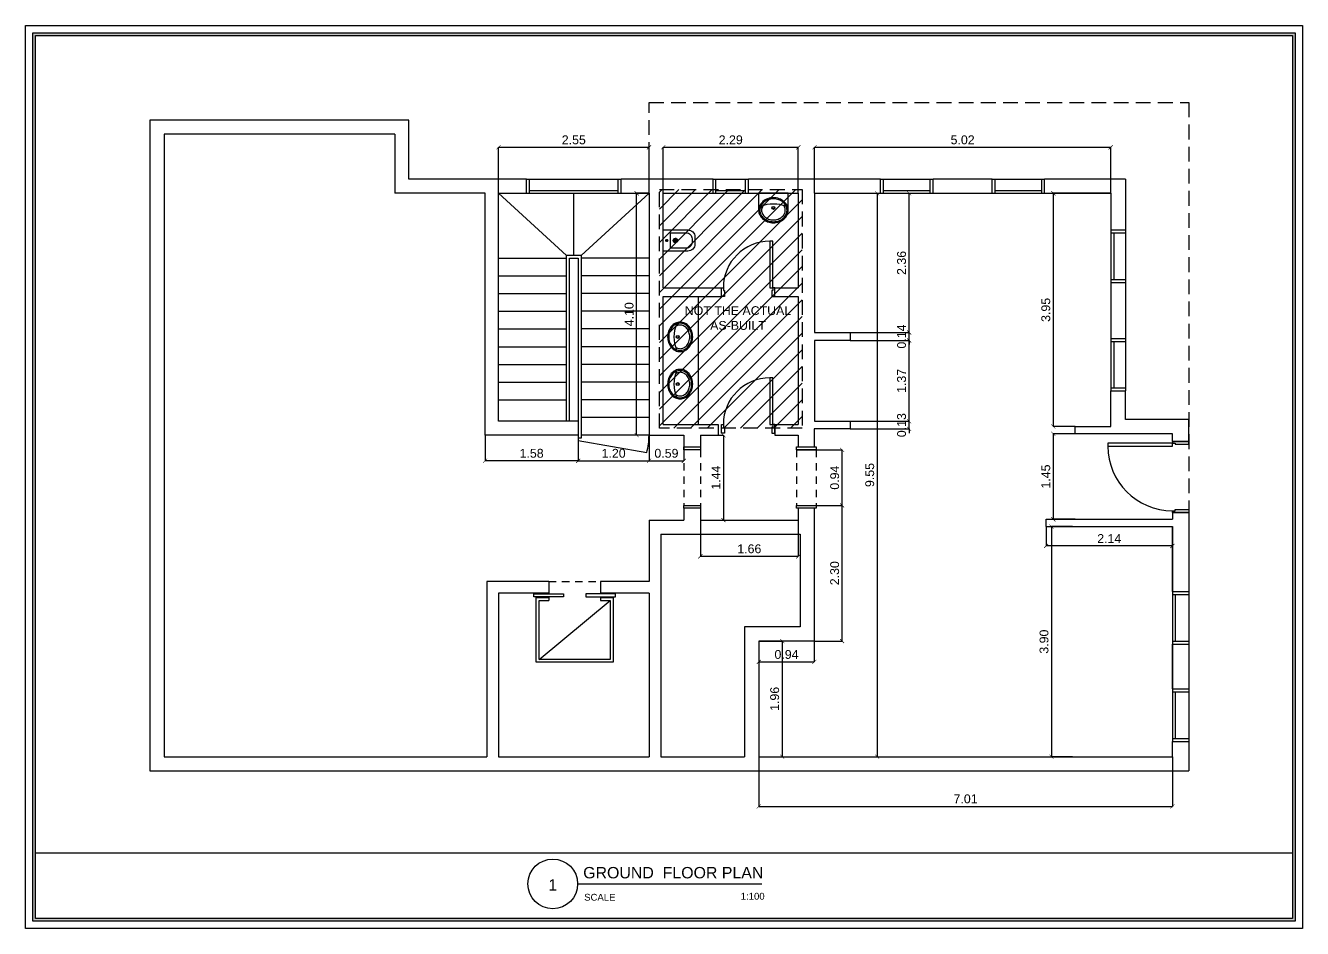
# Model space of a CAD drawing. Header units: inches. Extents: x 297.7 to 351.8, y -164.3 to -149.
# Drawn here: x 330.19 to 351.83, y -164.26 to -148.96 of the extents above; entities that cross this region are included whole.
import ezdxf
from ezdxf.enums import TextEntityAlignment as Align

# ---------------------------------------------------------------- set-up
doc = ezdxf.new("R2010")
doc.units = ezdxf.units.IN
doc.header["$MEASUREMENT"] = 0
doc.linetypes.add('HIDDEN', pattern=[0.375, 0.25, -0.125])
for name, color, linetype in [('A-FIXTURES', 15, 'Continuous'), ('A_DIM', 3, 'Continuous'), ('A_DOOR', 2, 'Continuous'), ('A_fixtures', 1, 'Continuous'), ('A_STAIR', 4, 'Continuous'), ('A_TEXT', 7, 'Continuous'), ('A_WALL', 7, 'Continuous'), ('A_WINDOW', 4, 'Continuous'), ('ara-TEXT', 172, 'Continuous'), ('TILTLE BLOCK_1', 7, 'Continuous')]:
    doc.layers.add(name, color=color, linetype=linetype)
doc.styles.add('ARIAL', font='arial.ttf')
doc.styles.get("Standard").update_dxf_attribs({"font": 'arial.ttf'})
doc.dimstyles.new('DIM VILLA', dxfattribs={"dimtxt": 0.15, "dimasz": 0.07, "dimexe": 0, "dimexo": 0, "dimgap": 0.05, "dimtad": 1, "dimzin": 0, "dimdsep": 46, "dimtxsty": 'ARIAL', "dimblk": 'ARCHTICK', "dimcen": 0.09, "dimclrd": 45, "dimclre": 45, "dimclrt": 256, "dimadec": 0, "dimazin": 0, "dimtfac": 1, "dimtix": 1, "dimtmove": 2, "dimatfit": 3, "dimfxl": 1, "dimtolj": 1, "dimtzin": 0, "dimarcsym": 0})

# ---------------------------------------------------------------- blocks, each defined once
blk = doc.blocks.new('EVAKUO2')
at = {"layer": 'A-FIXTURES'}
for p, q in [((46, -207), (-46, -207)), ((25, -60), (-24, -60)), ((0, -35), (0, -85)), ((0, -161), (0, -254))]:
    blk.add_line(p, q, dxfattribs=at)
for points in [[(-180, -419), (-180, -7, -0.414214), (-173, 0), (173, 0, -0.414214), (180, -7), (180, -419, -0.414214), (60, -539), (-60, -539, -0.414214)], [(-130, -389), (-130, -132, -0.414214), (-120, -122), (120, -122, -0.414214), (130, -132), (130, -389, -0.414214), (30, -489), (-30, -489, -0.414214)]]:
    blk.add_lwpolyline(points, format="xyb", close=True, dxfattribs=at)
for centre, radius in [((0, -207), 37.5), ((0, -207), 26), ((0, -60), 17.5)]:
    blk.add_circle(centre, radius, dxfattribs=at)
blk = doc.blocks.new('JED-15018-A01-A-FP-TYP$0$lavator1')
blk.add_line((0, 6.125), (0, 6.875))
blk.add_lwpolyline([(0, -9.375), (0, -10.125)])
for radius in [1, 0.75]:
    blk.add_circle((0, 0), radius)
for centre, radius, start, end in [((-2.737545, -1.625), 7.262455, 154.019559, 180), ((-1.413985, -2.269984), 8.734806, 130.364537, 154.019559), ((-2.737545, -1.625), 6.512455, 154.019559, 180), ((0, -20.130179), 22.755179, 67.382743, 112.617257), ((-1.413985, -2.269984), 7.984806, 130.364537, 154.019559), ((-2.737545, -1.625), 5.262455, 154.019559, 180), ((-1.413985, -2.269984), 6.734806, 145.653193, 154.019559), ((-0.557103, -3.278081), 10.057872, 109.396225, 130.364537), ((-0.557103, -3.278081), 9.307872, 109.396225, 130.364537), ((0, -4.860392), 11.735392, 90, 109.396225), ((0, -4.860392), 10.985392, 90, 109.396225), ((0, -4.860392), 11.735392, 70.603775, 90), ((0, -4.860392), 10.985392, 70.603775, 90), ((0.557103, -3.278081), 9.307872, 49.635463, 70.603775), ((0.557103, -3.278081), 10.057872, 49.635463, 70.603775), ((1.413985, -2.269984), 7.984806, 25.980441, 49.635463), ((1.413985, -2.269984), 6.734806, 25.980441, 34.346807), ((1.413985, -2.269984), 8.734806, 25.980441, 49.635463), ((2.737545, -1.625), 5.262455, 0, 25.980441), ((2.737545, -1.625), 6.512455, 0, 25.980441), ((2.737545, -1.625), 7.262455, 0, 25.980441), ((-2.737545, -1.625), 7.262455, 180, 205.980441), ((-1.413985, -0.980016), 8.734806, 205.980441, 229.635463), ((-2.737545, -1.625), 6.512455, 180, 205.980441), ((-1.413985, -0.980016), 7.984806, 205.980441, 229.635463), ((-2.737545, -1.625), 5.262455, 180, 205.980441), ((-1.413985, -0.980016), 6.734806, 205.980441, 229.635463), ((-0.557103, 0.028081), 10.057872, 229.635463, 250.603775), ((-0.557103, 0.028081), 9.307872, 229.635463, 250.603775), ((-0.557103, 0.028081), 8.057872, 229.635463, 250.603775), ((0, 1.610392), 9.735392, 250.603775, 270), ((-0.046184, 1.610392), 9.735392, 270, 289.396225), ((0.557103, 0.028081), 8.057872, 289.396225, 310.364537), ((0.557103, 0.028081), 9.307872, 289.396225, 310.364537), ((0.557103, 0.028081), 10.057872, 289.396225, 310.364537), ((1.413985, -0.980016), 6.734806, 310.364537, 334.019559), ((1.413985, -0.980016), 7.984806, 310.364537, 334.019559), ((1.413985, -0.980016), 8.734806, 310.364537, 334.019559), ((2.737545, -1.625), 5.262455, 334.019559, 0), ((2.737545, -1.625), 6.512455, 334.019559, 0), ((2.737545, -1.625), 7.262455, 334.019559, 0), ((0, 1.610392), 11.735392, 250.603775, 270), ((0, 1.610392), 10.985392, 250.603775, 270), ((0, 1.610392), 10.985392, 270, 289.396225), ((0, 1.610392), 11.735392, 270, 289.396225)]:
    blk.add_arc(centre, radius, start, end)
blk = doc.blocks.new('A$C1c79727f')
at = {"layer": 'A-FIXTURES'}
blk.add_lwpolyline([(0.287, 0.25), (0, 0.25), (0, -0.25), (0.287, -0.25)], dxfattribs=at)
at = {"layer": 'A-FIXTURES', "xscale": 0.02500000000011639, "yscale": 0.02500000000011639, "zscale": 0.02500000000011639, "rotation": 90}
blk.add_blockref('JED-15018-A01-A-FP-TYP$0$lavator1', (0.247, 0), dxfattribs=at)
blk = doc.blocks.new('_ArchTick')
at = {"color": 0, "linetype": 'ByBlock', "const_width": 0.15}
blk.add_lwpolyline([(-0.5, -0.5), (0.5, 0.5)], dxfattribs=at)
blk = doc.blocks.new('*D442')
at = {"layer": 'A_DIM', "color": 45, "lineweight": -2, "transparency": 16777216}
for p, q in [((343.558, -151.801), (343.558, -151.021)), ((343.558, -151.021), (348.578, -151.021)), ((348.578, -151.801), (348.578, -151.021))]:
    blk.add_line(p, q, dxfattribs=at)
at = {"layer": 'Defpoints', "color": 0, "transparency": 16777216}
for p in [(348.578, -151.021), (343.558, -151.801), (348.578, -151.801)]:
    blk.add_point(p, dxfattribs=at)
at = {"layer": 'A_DIM', "color": 45, "lineweight": -2, "transparency": 16777216, "xscale": 0.07, "yscale": 0.07, "zscale": 0.07, "rotation": 180}
blk.add_blockref('_ArchTick', (343.558, -151.021), dxfattribs=at)
at = {"layer": 'A_DIM', "color": 45, "lineweight": -2, "transparency": 16777216, "xscale": 0.07, "yscale": 0.07, "zscale": 0.07}
blk.add_blockref('_ArchTick', (348.578, -151.021), dxfattribs=at)
at = {"layer": 'A_DIM', "transparency": 16777216, "insert": (346.068, -150.895), "char_height": 0.15, "attachment_point": 5, "style": 'ARIAL'}
blk.add_mtext('\\A1;5.02', dxfattribs=at)
blk = doc.blocks.new('*D443')
at = {"layer": 'A_DIM', "color": 45, "lineweight": -2, "transparency": 16777216}
for p, q in [((348.578, -151.801), (347.604, -151.801)), ((347.604, -151.801), (347.604, -155.753)), ((347.978, -155.753), (347.604, -155.753))]:
    blk.add_line(p, q, dxfattribs=at)
at = {"layer": 'Defpoints', "color": 0, "transparency": 16777216}
for p in [(348.578, -151.801), (347.604, -155.753), (347.978, -155.753)]:
    blk.add_point(p, dxfattribs=at)
at = {"layer": 'A_DIM', "color": 45, "lineweight": -2, "transparency": 16777216, "xscale": 0.07, "yscale": 0.07, "zscale": 0.07}
for p, rotation in [((347.604, -151.801), 90), ((347.604, -155.753), 270)]:
    blk.add_blockref('_ArchTick', p, dxfattribs=dict(at, rotation=rotation))
at = {"layer": 'A_DIM', "transparency": 16777216, "insert": (347.478, -153.777), "char_height": 0.15, "attachment_point": 5, "rotation": 90, "style": 'ARIAL'}
blk.add_mtext('\\A1;3.95', dxfattribs=at)
blk = doc.blocks.new('*D444')
at = {"layer": 'A_DIM', "color": 45, "lineweight": -2, "transparency": 16777216}
for p, q in [((347.978, -155.877), (347.604, -155.877)), ((347.604, -155.877), (347.604, -157.327)), ((347.978, -157.327), (347.604, -157.327))]:
    blk.add_line(p, q, dxfattribs=at)
at = {"layer": 'Defpoints', "color": 0, "transparency": 16777216}
for p in [(347.978, -155.877), (347.604, -157.327), (347.978, -157.327)]:
    blk.add_point(p, dxfattribs=at)
at = {"layer": 'A_DIM', "color": 45, "lineweight": -2, "transparency": 16777216, "xscale": 0.07, "yscale": 0.07, "zscale": 0.07}
for p, rotation in [((347.604, -155.877), 90), ((347.604, -157.327), 270)]:
    blk.add_blockref('_ArchTick', p, dxfattribs=dict(at, rotation=rotation))
at = {"layer": 'A_DIM', "transparency": 16777216, "insert": (347.478, -156.602), "char_height": 0.15, "attachment_point": 5, "rotation": 90, "style": 'ARIAL'}
blk.add_mtext('\\A1;1.45', dxfattribs=at)
blk = doc.blocks.new('*D445')
at = {"layer": 'A_DIM', "color": 45, "lineweight": -2, "transparency": 16777216}
for p, q in [((347.931, -157.451), (347.574, -157.451)), ((347.574, -157.451), (347.574, -161.351)), ((347.931, -161.351), (347.574, -161.351))]:
    blk.add_line(p, q, dxfattribs=at)
at = {"layer": 'Defpoints', "color": 0, "transparency": 16777216}
for p in [(347.931, -157.451), (347.574, -161.351), (347.931, -161.351)]:
    blk.add_point(p, dxfattribs=at)
at = {"layer": 'A_DIM', "color": 45, "lineweight": -2, "transparency": 16777216, "xscale": 0.07, "yscale": 0.07, "zscale": 0.07}
for p, rotation in [((347.574, -157.451), 90), ((347.574, -161.351), 270)]:
    blk.add_blockref('_ArchTick', p, dxfattribs=dict(at, rotation=rotation))
at = {"layer": 'A_DIM', "transparency": 16777216, "insert": (347.448, -159.401), "char_height": 0.15, "attachment_point": 5, "rotation": 90, "style": 'ARIAL'}
blk.add_mtext('\\A1;3.90', dxfattribs=at)
blk = doc.blocks.new('*D446')
at = {"layer": 'A_DIM', "color": 45, "lineweight": -2, "transparency": 16777216}
for p, q in [((342.613, -161.351), (342.613, -162.194)), ((349.623, -161.351), (349.623, -162.194)), ((342.613, -162.194), (349.623, -162.194))]:
    blk.add_line(p, q, dxfattribs=at)
at = {"layer": 'Defpoints', "color": 0, "transparency": 16777216}
for p in [(342.613, -161.351), (349.623, -161.351), (349.623, -162.194)]:
    blk.add_point(p, dxfattribs=at)
at = {"layer": 'A_DIM', "color": 45, "lineweight": -2, "transparency": 16777216, "xscale": 0.07, "yscale": 0.07, "zscale": 0.07, "rotation": 180}
blk.add_blockref('_ArchTick', (342.613, -162.194), dxfattribs=at)
at = {"layer": 'A_DIM', "color": 45, "lineweight": -2, "transparency": 16777216, "xscale": 0.07, "yscale": 0.07, "zscale": 0.07}
blk.add_blockref('_ArchTick', (349.623, -162.194), dxfattribs=at)
at = {"layer": 'A_DIM', "transparency": 16777216, "insert": (346.118, -162.067), "char_height": 0.15, "attachment_point": 5, "style": 'ARIAL'}
blk.add_mtext('\\A1;7.01', dxfattribs=at)
blk = doc.blocks.new('*D447')
at = {"layer": 'A_DIM', "color": 45, "lineweight": -2, "transparency": 16777216}
for p, q in [((342.613, -159.391), (343.01, -159.391)), ((343.01, -159.391), (343.01, -161.351)), ((342.613, -161.351), (343.01, -161.351))]:
    blk.add_line(p, q, dxfattribs=at)
at = {"layer": 'Defpoints', "color": 0, "transparency": 16777216}
for p in [(342.613, -159.391), (342.613, -161.351), (343.01, -161.351)]:
    blk.add_point(p, dxfattribs=at)
at = {"layer": 'A_DIM', "color": 45, "lineweight": -2, "transparency": 16777216, "xscale": 0.07, "yscale": 0.07, "zscale": 0.07}
for p, rotation in [((343.01, -159.391), 90), ((343.01, -161.351), 270)]:
    blk.add_blockref('_ArchTick', p, dxfattribs=dict(at, rotation=rotation))
at = {"layer": 'A_DIM', "transparency": 16777216, "insert": (342.883, -160.371), "char_height": 0.15, "attachment_point": 5, "rotation": 90, "style": 'ARIAL'}
blk.add_mtext('\\A1;1.96', dxfattribs=at)
blk = doc.blocks.new('*D448')
at = {"layer": 'A_DIM', "color": 45, "lineweight": -2, "transparency": 16777216}
for p, q in [((342.613, -159.391), (342.613, -159.745)), ((343.553, -159.391), (343.553, -159.745)), ((342.613, -159.745), (343.553, -159.745))]:
    blk.add_line(p, q, dxfattribs=at)
at = {"layer": 'Defpoints', "color": 0, "transparency": 16777216}
for p in [(342.613, -159.391), (343.553, -159.391), (343.553, -159.745)]:
    blk.add_point(p, dxfattribs=at)
at = {"layer": 'A_DIM', "color": 45, "lineweight": -2, "transparency": 16777216, "xscale": 0.07, "yscale": 0.07, "zscale": 0.07, "rotation": 180}
blk.add_blockref('_ArchTick', (342.613, -159.745), dxfattribs=at)
at = {"layer": 'A_DIM', "color": 45, "lineweight": -2, "transparency": 16777216, "xscale": 0.07, "yscale": 0.07, "zscale": 0.07}
blk.add_blockref('_ArchTick', (343.553, -159.745), dxfattribs=at)
at = {"layer": 'A_DIM', "transparency": 16777216, "insert": (343.083, -159.619), "char_height": 0.15, "attachment_point": 5, "style": 'ARIAL'}
blk.add_mtext('\\A1;0.94', dxfattribs=at)
blk = doc.blocks.new('*D449')
at = {"layer": 'A_DIM', "color": 45, "lineweight": -2, "transparency": 16777216}
for p, q in [((344.322, -151.801), (344.62, -151.801)), ((344.62, -151.801), (344.62, -161.351)), ((344.322, -161.351), (344.62, -161.351))]:
    blk.add_line(p, q, dxfattribs=at)
at = {"layer": 'Defpoints', "color": 0, "transparency": 16777216}
for p in [(344.322, -151.801), (344.322, -161.351), (344.62, -161.351)]:
    blk.add_point(p, dxfattribs=at)
at = {"layer": 'A_DIM', "color": 45, "lineweight": -2, "transparency": 16777216, "xscale": 0.07, "yscale": 0.07, "zscale": 0.07}
for p, rotation in [((344.62, -151.801), 90), ((344.62, -161.351), 270)]:
    blk.add_blockref('_ArchTick', p, dxfattribs=dict(at, rotation=rotation))
at = {"layer": 'A_DIM', "transparency": 16777216, "insert": (344.494, -156.576), "char_height": 0.15, "attachment_point": 5, "rotation": 90, "style": 'ARIAL'}
blk.add_mtext('\\A1;9.55', dxfattribs=at)
blk = doc.blocks.new('*D450')
at = {"layer": 'A_DIM', "color": 45, "lineweight": -2, "transparency": 16777216}
for p, q in [((345.161, -155.666), (345.161, -155.596)), ((344.163, -155.666), (345.161, -155.666)), ((344.163, -155.796), (345.161, -155.796)), ((345.161, -155.796), (345.161, -155.666)), ((345.161, -155.796), (345.161, -155.866))]:
    blk.add_line(p, q, dxfattribs=at)
at = {"layer": 'Defpoints', "color": 0, "transparency": 16777216}
for p in [(344.163, -155.666), (344.163, -155.796), (345.161, -155.666)]:
    blk.add_point(p, dxfattribs=at)
at = {"layer": 'A_DIM', "color": 45, "lineweight": -2, "transparency": 16777216, "xscale": 0.07, "yscale": 0.07, "zscale": 0.07}
for p, rotation in [((345.161, -155.666), 270), ((345.161, -155.796), 90)]:
    blk.add_blockref('_ArchTick', p, dxfattribs=dict(at, rotation=rotation))
at = {"layer": 'A_DIM', "transparency": 16777216, "insert": (345.034, -155.731), "char_height": 0.15, "attachment_point": 5, "rotation": 90, "style": 'ARIAL'}
blk.add_mtext('\\A1;0.13', dxfattribs=at)
blk = doc.blocks.new('*D451')
at = {"layer": 'A_DIM', "color": 45, "lineweight": -2, "transparency": 16777216}
for p, q in [((344.163, -154.296), (345.161, -154.296)), ((345.161, -155.666), (345.161, -154.296)), ((344.163, -155.666), (345.161, -155.666))]:
    blk.add_line(p, q, dxfattribs=at)
at = {"layer": 'Defpoints', "color": 0, "transparency": 16777216}
for p in [(344.163, -154.296), (345.161, -154.296), (344.163, -155.666)]:
    blk.add_point(p, dxfattribs=at)
at = {"layer": 'A_DIM', "color": 45, "lineweight": -2, "transparency": 16777216, "xscale": 0.07, "yscale": 0.07, "zscale": 0.07}
for p, rotation in [((345.161, -154.296), 90), ((345.161, -155.666), 270)]:
    blk.add_blockref('_ArchTick', p, dxfattribs=dict(at, rotation=rotation))
at = {"layer": 'A_DIM', "transparency": 16777216, "insert": (345.034, -154.981), "char_height": 0.15, "attachment_point": 5, "rotation": 90, "style": 'ARIAL'}
blk.add_mtext('\\A1;1.37', dxfattribs=at)
blk = doc.blocks.new('*D452')
at = {"layer": 'A_DIM', "color": 45, "lineweight": -2, "transparency": 16777216}
for p, q in [((344.163, -154.161), (345.161, -154.161)), ((344.163, -154.296), (345.161, -154.296)), ((345.161, -154.161), (345.161, -154.091)), ((345.161, -154.296), (345.161, -154.161)), ((345.161, -154.296), (345.161, -154.366))]:
    blk.add_line(p, q, dxfattribs=at)
at = {"layer": 'Defpoints', "color": 0, "transparency": 16777216}
for p in [(344.163, -154.161), (344.163, -154.296), (345.161, -154.161)]:
    blk.add_point(p, dxfattribs=at)
at = {"layer": 'A_DIM', "color": 45, "lineweight": -2, "transparency": 16777216, "xscale": 0.07, "yscale": 0.07, "zscale": 0.07}
for p, rotation in [((345.161, -154.161), 270), ((345.161, -154.296), 90)]:
    blk.add_blockref('_ArchTick', p, dxfattribs=dict(at, rotation=rotation))
at = {"layer": 'A_DIM', "transparency": 16777216, "insert": (345.034, -154.229), "char_height": 0.15, "attachment_point": 5, "rotation": 90, "style": 'ARIAL'}
blk.add_mtext('\\A1;0.14', dxfattribs=at)
blk = doc.blocks.new('*D453')
at = {"layer": 'A_DIM', "color": 45, "lineweight": -2, "transparency": 16777216}
for p, q in [((344.322, -151.801), (345.161, -151.801)), ((345.161, -154.161), (345.161, -151.801)), ((344.163, -154.161), (345.161, -154.161))]:
    blk.add_line(p, q, dxfattribs=at)
at = {"layer": 'Defpoints', "color": 0, "transparency": 16777216}
for p in [(344.322, -151.801), (345.161, -151.801), (344.163, -154.161)]:
    blk.add_point(p, dxfattribs=at)
at = {"layer": 'A_DIM', "color": 45, "lineweight": -2, "transparency": 16777216, "xscale": 0.07, "yscale": 0.07, "zscale": 0.07}
for p, rotation in [((345.161, -151.801), 90), ((345.161, -154.161), 270)]:
    blk.add_blockref('_ArchTick', p, dxfattribs=dict(at, rotation=rotation))
at = {"layer": 'A_DIM', "transparency": 16777216, "insert": (345.034, -152.981), "char_height": 0.15, "attachment_point": 5, "rotation": 90, "style": 'ARIAL'}
blk.add_mtext('\\A1;2.36', dxfattribs=at)
blk = doc.blocks.new('*D454')
at = {"layer": 'A_DIM', "color": 45, "lineweight": -2, "transparency": 16777216}
for p, q in [((343.553, -157.091), (344.026, -157.091)), ((344.026, -159.391), (344.026, -157.091)), ((343.553, -159.391), (344.026, -159.391))]:
    blk.add_line(p, q, dxfattribs=at)
at = {"layer": 'Defpoints', "color": 0, "transparency": 16777216}
for p in [(343.553, -157.091), (344.026, -157.091), (343.553, -159.391)]:
    blk.add_point(p, dxfattribs=at)
at = {"layer": 'A_DIM', "color": 45, "lineweight": -2, "transparency": 16777216, "xscale": 0.07, "yscale": 0.07, "zscale": 0.07}
for p, rotation in [((344.026, -157.091), 90), ((344.026, -159.391), 270)]:
    blk.add_blockref('_ArchTick', p, dxfattribs=dict(at, rotation=rotation))
at = {"layer": 'A_DIM', "transparency": 16777216, "insert": (343.9, -158.241), "char_height": 0.15, "attachment_point": 5, "rotation": 90, "style": 'ARIAL'}
blk.add_mtext('\\A1;2.30', dxfattribs=at)
blk = doc.blocks.new('*D455')
at = {"layer": 'A_DIM', "color": 45, "lineweight": -2, "transparency": 16777216}
for p, q in [((343.583, -156.151), (344.026, -156.151)), ((344.026, -157.091), (344.026, -156.151)), ((343.583, -157.091), (344.026, -157.091))]:
    blk.add_line(p, q, dxfattribs=at)
at = {"layer": 'Defpoints', "color": 0, "transparency": 16777216}
for p in [(343.583, -156.151), (344.026, -156.151), (343.583, -157.091)]:
    blk.add_point(p, dxfattribs=at)
at = {"layer": 'A_DIM', "color": 45, "lineweight": -2, "transparency": 16777216, "xscale": 0.07, "yscale": 0.07, "zscale": 0.07}
for p, rotation in [((344.026, -156.151), 90), ((344.026, -157.091), 270)]:
    blk.add_blockref('_ArchTick', p, dxfattribs=dict(at, rotation=rotation))
at = {"layer": 'A_DIM', "transparency": 16777216, "insert": (343.9, -156.621), "char_height": 0.15, "attachment_point": 5, "rotation": 90, "style": 'ARIAL'}
blk.add_mtext('\\A1;0.94', dxfattribs=at)
blk = doc.blocks.new('*D456')
at = {"layer": 'A_DIM', "color": 45, "lineweight": -2, "transparency": 16777216}
for p, q in [((341.623, -157.341), (341.623, -157.954)), ((343.283, -157.341), (343.283, -157.954)), ((341.623, -157.954), (343.283, -157.954))]:
    blk.add_line(p, q, dxfattribs=at)
at = {"layer": 'Defpoints', "color": 0, "transparency": 16777216}
for p in [(341.623, -157.341), (343.283, -157.341), (343.283, -157.954)]:
    blk.add_point(p, dxfattribs=at)
at = {"layer": 'A_DIM', "color": 45, "lineweight": -2, "transparency": 16777216, "xscale": 0.07, "yscale": 0.07, "zscale": 0.07, "rotation": 180}
blk.add_blockref('_ArchTick', (341.623, -157.954), dxfattribs=at)
at = {"layer": 'A_DIM', "color": 45, "lineweight": -2, "transparency": 16777216, "xscale": 0.07, "yscale": 0.07, "zscale": 0.07}
blk.add_blockref('_ArchTick', (343.283, -157.954), dxfattribs=at)
at = {"layer": 'A_DIM', "transparency": 16777216, "insert": (342.453, -157.828), "char_height": 0.15, "attachment_point": 5, "style": 'ARIAL'}
blk.add_mtext('\\A1;1.66', dxfattribs=at)
blk = doc.blocks.new('*D457')
at = {"layer": 'A_DIM', "color": 45, "lineweight": -2, "transparency": 16777216}
for p, q in [((341.623, -155.901), (342.013, -155.901)), ((342.013, -155.901), (342.013, -157.341)), ((341.623, -157.341), (342.013, -157.341))]:
    blk.add_line(p, q, dxfattribs=at)
at = {"layer": 'Defpoints', "color": 0, "transparency": 16777216}
for p in [(341.623, -155.901), (341.623, -157.341), (342.013, -157.341)]:
    blk.add_point(p, dxfattribs=at)
at = {"layer": 'A_DIM', "color": 45, "lineweight": -2, "transparency": 16777216, "xscale": 0.07, "yscale": 0.07, "zscale": 0.07}
for p, rotation in [((342.013, -155.901), 90), ((342.013, -157.341), 270)]:
    blk.add_blockref('_ArchTick', p, dxfattribs=dict(at, rotation=rotation))
at = {"layer": 'A_DIM', "transparency": 16777216, "insert": (341.887, -156.621), "char_height": 0.15, "attachment_point": 5, "rotation": 90, "style": 'ARIAL'}
blk.add_mtext('\\A1;1.44', dxfattribs=at)
blk = doc.blocks.new('*D458')
at = {"layer": 'A_DIM', "color": 45, "lineweight": -2, "transparency": 16777216}
for p, q in [((337.973, -155.901), (337.973, -156.335)), ((339.553, -155.901), (339.553, -156.335)), ((339.553, -156.335), (337.973, -156.335))]:
    blk.add_line(p, q, dxfattribs=at)
at = {"layer": 'Defpoints', "color": 0, "transparency": 16777216}
for p in [(337.973, -155.901), (339.553, -155.901), (337.973, -156.335)]:
    blk.add_point(p, dxfattribs=at)
at = {"layer": 'A_DIM', "color": 45, "lineweight": -2, "transparency": 16777216, "xscale": 0.07, "yscale": 0.07, "zscale": 0.07, "rotation": 180}
blk.add_blockref('_ArchTick', (337.973, -156.335), dxfattribs=at)
at = {"layer": 'A_DIM', "color": 45, "lineweight": -2, "transparency": 16777216, "xscale": 0.07, "yscale": 0.07, "zscale": 0.07}
blk.add_blockref('_ArchTick', (339.553, -156.335), dxfattribs=at)
at = {"layer": 'A_DIM', "transparency": 16777216, "insert": (338.763, -156.209), "char_height": 0.15, "attachment_point": 5, "style": 'ARIAL'}
blk.add_mtext('\\A1;1.58', dxfattribs=at)
blk = doc.blocks.new('*D459')
at = {"layer": 'A_DIM', "color": 45, "lineweight": -2, "transparency": 16777216}
for p, q in [((339.553, -155.901), (339.553, -156.335)), ((340.753, -155.901), (340.753, -156.335)), ((339.553, -156.335), (340.753, -156.335))]:
    blk.add_line(p, q, dxfattribs=at)
at = {"layer": 'Defpoints', "color": 0, "transparency": 16777216}
for p in [(339.553, -155.901), (340.753, -155.901), (340.753, -156.335)]:
    blk.add_point(p, dxfattribs=at)
at = {"layer": 'A_DIM', "color": 45, "lineweight": -2, "transparency": 16777216, "xscale": 0.07, "yscale": 0.07, "zscale": 0.07, "rotation": 180}
blk.add_blockref('_ArchTick', (339.553, -156.335), dxfattribs=at)
at = {"layer": 'A_DIM', "color": 45, "lineweight": -2, "transparency": 16777216, "xscale": 0.07, "yscale": 0.07, "zscale": 0.07}
blk.add_blockref('_ArchTick', (340.753, -156.335), dxfattribs=at)
at = {"layer": 'A_DIM', "transparency": 16777216, "insert": (340.153, -156.209), "char_height": 0.15, "attachment_point": 5, "style": 'ARIAL'}
blk.add_mtext('\\A1;1.20', dxfattribs=at)
blk = doc.blocks.new('*D460')
at = {"layer": 'A_DIM', "color": 45, "lineweight": -2, "transparency": 16777216}
for p, q in [((340.753, -155.901), (340.753, -156.335)), ((341.343, -155.901), (341.343, -156.335)), ((340.753, -156.335), (341.343, -156.335))]:
    blk.add_line(p, q, dxfattribs=at)
at = {"layer": 'Defpoints', "color": 0, "transparency": 16777216}
for p in [(340.753, -155.901), (341.343, -155.901), (341.343, -156.335)]:
    blk.add_point(p, dxfattribs=at)
at = {"layer": 'A_DIM', "color": 45, "lineweight": -2, "transparency": 16777216, "xscale": 0.07, "yscale": 0.07, "zscale": 0.07, "rotation": 180}
blk.add_blockref('_ArchTick', (340.753, -156.335), dxfattribs=at)
at = {"layer": 'A_DIM', "color": 45, "lineweight": -2, "transparency": 16777216, "xscale": 0.07, "yscale": 0.07, "zscale": 0.07}
blk.add_blockref('_ArchTick', (341.343, -156.335), dxfattribs=at)
at = {"layer": 'A_DIM', "transparency": 16777216, "insert": (341.048, -156.209), "char_height": 0.15, "attachment_point": 5, "style": 'ARIAL'}
blk.add_mtext('\\A1;0.59', dxfattribs=at)
blk = doc.blocks.new('*D461')
at = {"layer": 'A_DIM', "color": 45, "lineweight": -2, "transparency": 16777216}
for p, q in [((340.753, -151.801), (340.543, -151.801)), ((340.543, -155.901), (340.543, -151.801)), ((340.753, -155.901), (340.543, -155.901))]:
    blk.add_line(p, q, dxfattribs=at)
at = {"layer": 'Defpoints', "color": 0, "transparency": 16777216}
for p in [(340.543, -151.801), (340.753, -151.801), (340.753, -155.901)]:
    blk.add_point(p, dxfattribs=at)
at = {"layer": 'A_DIM', "color": 45, "lineweight": -2, "transparency": 16777216, "xscale": 0.07, "yscale": 0.07, "zscale": 0.07}
for p, rotation in [((340.543, -151.801), 90), ((340.543, -155.901), 270)]:
    blk.add_blockref('_ArchTick', p, dxfattribs=dict(at, rotation=rotation))
at = {"layer": 'A_DIM', "transparency": 16777216, "insert": (340.416, -153.851), "char_height": 0.15, "attachment_point": 5, "rotation": 90, "style": 'ARIAL'}
blk.add_mtext('\\A1;4.10', dxfattribs=at)
blk = doc.blocks.new('*D462')
at = {"layer": 'A_DIM', "color": 45, "lineweight": -2, "transparency": 16777216}
for p, q in [((338.203, -151.801), (338.203, -151.021)), ((338.203, -151.021), (340.753, -151.021)), ((340.753, -151.801), (340.753, -151.021))]:
    blk.add_line(p, q, dxfattribs=at)
at = {"layer": 'Defpoints', "color": 0, "transparency": 16777216}
for p in [(340.753, -151.021), (338.203, -151.801), (340.753, -151.801)]:
    blk.add_point(p, dxfattribs=at)
at = {"layer": 'A_DIM', "color": 45, "lineweight": -2, "transparency": 16777216, "xscale": 0.07, "yscale": 0.07, "zscale": 0.07, "rotation": 180}
blk.add_blockref('_ArchTick', (338.203, -151.021), dxfattribs=at)
at = {"layer": 'A_DIM', "color": 45, "lineweight": -2, "transparency": 16777216, "xscale": 0.07, "yscale": 0.07, "zscale": 0.07}
blk.add_blockref('_ArchTick', (340.753, -151.021), dxfattribs=at)
at = {"layer": 'A_DIM', "transparency": 16777216, "insert": (339.478, -150.895), "char_height": 0.15, "attachment_point": 5, "style": 'ARIAL'}
blk.add_mtext('\\A1;2.55', dxfattribs=at)
blk = doc.blocks.new('*D463')
at = {"layer": 'A_DIM', "color": 45, "lineweight": -2, "transparency": 16777216}
for p, q in [((340.993, -151.801), (340.993, -151.021)), ((340.993, -151.021), (343.283, -151.021)), ((343.283, -151.801), (343.283, -151.021))]:
    blk.add_line(p, q, dxfattribs=at)
at = {"layer": 'Defpoints', "color": 0, "transparency": 16777216}
for p in [(343.283, -151.021), (340.993, -151.801), (343.283, -151.801)]:
    blk.add_point(p, dxfattribs=at)
at = {"layer": 'A_DIM', "color": 45, "lineweight": -2, "transparency": 16777216, "xscale": 0.07, "yscale": 0.07, "zscale": 0.07, "rotation": 180}
blk.add_blockref('_ArchTick', (340.993, -151.021), dxfattribs=at)
at = {"layer": 'A_DIM', "color": 45, "lineweight": -2, "transparency": 16777216, "xscale": 0.07, "yscale": 0.07, "zscale": 0.07}
blk.add_blockref('_ArchTick', (343.283, -151.021), dxfattribs=at)
at = {"layer": 'A_DIM', "transparency": 16777216, "insert": (342.138, -150.895), "char_height": 0.15, "attachment_point": 5, "style": 'ARIAL'}
blk.add_mtext('\\A1;2.29', dxfattribs=at)
blk = doc.blocks.new('*D466')
at = {"layer": 'A_DIM', "color": 45, "lineweight": -2, "transparency": 16777216}
for p, q in [((347.483, -157.451), (347.483, -157.779)), ((349.623, -157.451), (349.623, -157.779)), ((349.623, -157.779), (347.483, -157.779))]:
    blk.add_line(p, q, dxfattribs=at)
at = {"layer": 'Defpoints', "color": 0, "transparency": 16777216}
for p in [(347.483, -157.451), (349.623, -157.451), (347.483, -157.779)]:
    blk.add_point(p, dxfattribs=at)
at = {"layer": 'A_DIM', "color": 45, "lineweight": -2, "transparency": 16777216, "xscale": 0.07, "yscale": 0.07, "zscale": 0.07, "rotation": 180}
blk.add_blockref('_ArchTick', (347.483, -157.779), dxfattribs=at)
at = {"layer": 'A_DIM', "color": 45, "lineweight": -2, "transparency": 16777216, "xscale": 0.07, "yscale": 0.07, "zscale": 0.07}
blk.add_blockref('_ArchTick', (349.623, -157.779), dxfattribs=at)
at = {"layer": 'A_DIM', "transparency": 16777216, "insert": (348.553, -157.653), "char_height": 0.15, "attachment_point": 5, "style": 'ARIAL'}
blk.add_mtext('\\A1;2.14', dxfattribs=at)
blk = doc.blocks.new('*U470')
blk.add_circle((14.06, 0), 14.06)
blk.add_circle((14.06, 0), 14.06)
at = {"layer": 'A_TEXT'}
blk.add_lwpolyline([(28.12, 0), (132.35, 0)], dxfattribs=at)
blk.add_attdef('NAME', (31.25, 3.12), '', height=7.5, dxfattribs=at)
blk.add_attdef('NUMBER', text='', height=7.5, dxfattribs=at).set_placement((14.06, -3.77), align=Align.CENTER)
at = {"layer": 'ara-TEXT'}
blk.add_attdef('SCALE', (31.82, -9.47), '', height=5, dxfattribs=at)
at = {"layer": 'TILTLE BLOCK_1'}
blk.add_attdef('1:00', text='', height=5, dxfattribs=at).set_placement((212.59, -6.97, 6.94), align=Align.MIDDLE_CENTER)

msp = doc.modelspace()

# ---------------------------------------------------------------- hatches: boundary and pattern name
h = msp.add_hatch(color=256)
h.dxf.hatch_style = 1
h.paths.add_polyline_path([(351.66, -149.124), (351.66, -164.096), (330.353, -164.096), (330.353, -149.124)], flags=16)
h.paths.add_polyline_path([(351.705, -149.079), (351.705, -164.141), (330.309, -164.141), (330.309, -149.079)])
at = {"layer": 'A_DIM', "linetype": 'HIDDEN', "true_color": 0xdb0037}
h = msp.add_hatch(dxfattribs=at)
h.set_pattern_fill('_USER', color=242, scale=0.2, angle=45, pattern_type=0)
h.set_pattern_definition([(45, (0, 0), (-0.14142136, 0.14142136), [])])
h.paths.add_polyline_path([(340.928, -151.736), (343.349, -151.736), (343.349, -155.783), (340.928, -155.783)])
h.paths.add_polyline_path([(341.317, -154.202), (343.197, -154.202), (343.197, -153.64), (341.317, -153.64)], flags=24)

# ---------------------------------------------------------------- linework, layer by layer
msp.add_line((351.66, -162.985), (330.353, -162.985))
for points in [[(351.828, -148.957), (351.828, -164.263), (330.186, -164.263), (330.186, -148.957)], [(351.705, -149.079), (351.705, -164.141), (330.309, -164.141), (330.309, -149.079)], [(351.66, -149.124), (351.66, -164.096), (330.353, -164.096), (330.353, -149.124)]]:
    msp.add_lwpolyline(points, close=True)
at = {"layer": 'A-FIXTURES'}
msp.add_line((341.593, -155.718), (341.593, -153.551), dxfattribs=at)
at = {"layer": 'A_DIM', "color": 242, "linetype": 'HIDDEN', "true_color": 0xdb0037}
msp.add_lwpolyline([(340.928, -151.736), (343.349, -151.736), (343.349, -155.783), (340.928, -155.783)], close=True, dxfattribs=at)
at = {"layer": 'A_DOOR', "linetype": 'HIDDEN', "ltscale": 0.5}
for p, q in [((341.343, -156.151), (341.343, -157.091)), ((341.623, -156.151), (341.623, -157.091)), ((343.253, -156.151), (343.253, -157.091)), ((343.583, -156.151), (343.583, -157.091))]:
    msp.add_line(p, q, dxfattribs=at)
at = {"layer": 'A_DOOR'}
for points in [[(342.803, -153.401), (342.853, -153.401), (342.853, -152.611), (342.803, -152.611)], [(341.983, -153.401), (342.013, -153.401), (342.013, -153.451), (342.033, -153.451), (342.033, -153.551), (341.983, -153.551)], [(342.883, -153.401), (342.853, -153.401), (342.853, -153.451), (342.833, -153.451), (342.833, -153.551), (342.883, -153.551)], [(342.803, -155.718), (342.853, -155.718), (342.853, -154.928), (342.803, -154.928)], [(341.983, -155.718), (342.013, -155.718), (342.013, -155.768), (342.033, -155.768), (342.033, -155.868), (341.983, -155.868)], [(342.883, -155.718), (342.853, -155.718), (342.853, -155.768), (342.833, -155.768), (342.833, -155.868), (342.883, -155.868)], [(349.623, -156.086), (349.623, -156.036), (348.528, -156.036), (348.528, -156.086)], [(349.623, -156.006), (349.623, -156.036), (349.673, -156.036), (349.673, -156.056), (349.903, -156.056), (349.903, -156.006)], [(341.343, -156.101), (341.623, -156.101), (341.623, -156.151), (341.343, -156.151)], [(343.253, -156.101), (343.583, -156.101), (343.583, -156.151), (343.253, -156.151)], [(341.343, -157.091), (341.623, -157.091), (341.623, -157.141), (341.343, -157.141)], [(343.253, -157.091), (343.583, -157.091), (343.583, -157.141), (343.253, -157.141)], [(349.623, -157.211), (349.623, -157.181), (349.673, -157.181), (349.673, -157.161), (349.903, -157.161), (349.903, -157.211)]]:
    msp.add_lwpolyline(points, close=True, dxfattribs=at)
for centre, radius, start, end in [((342.803, -153.401), 0.79, 90, 180), ((342.803, -155.718), 0.79, 90, 180), ((349.623, -156.086), 1.095, 180, 270)]:
    msp.add_arc(centre, radius, start, end, dxfattribs=at)
at = {"layer": 'A_STAIR'}
for p, q in [((338.203, -151.801), (339.353, -152.856)), ((339.478, -152.851), (339.478, -151.801)), ((340.753, -151.801), (339.603, -152.856)), ((338.203, -152.901), (339.353, -152.901)), ((339.403, -155.661), (339.403, -152.901)), ((339.553, -152.901), (339.553, -155.901)), ((340.753, -152.901), (339.603, -152.901)), ((338.203, -153.201), (339.353, -153.201)), ((340.753, -153.201), (339.603, -153.201)), ((338.203, -153.501), (339.353, -153.501)), ((340.753, -153.501), (339.603, -153.501)), ((338.203, -153.801), (339.353, -153.801)), ((340.753, -153.801), (339.603, -153.801)), ((338.203, -154.101), (339.353, -154.101)), ((340.753, -154.101), (339.603, -154.101)), ((338.203, -154.401), (339.353, -154.401)), ((340.753, -154.401), (339.603, -154.401)), ((338.203, -154.701), (339.353, -154.701)), ((340.753, -154.701), (339.603, -154.701)), ((338.203, -155.001), (339.353, -155.001)), ((340.753, -155.001), (339.603, -155.001)), ((338.203, -155.301), (339.353, -155.301)), ((340.753, -155.301), (339.603, -155.301)), ((340.753, -155.601), (339.603, -155.601)), ((339.403, -155.901), (339.403, -155.901)), ((340.753, -155.901), (339.603, -155.901)), ((338.893, -159.701), (340.093, -158.701)), ((339.053, -158.651), (339.053, -158.701))]:
    msp.add_line(p, q, dxfattribs=at)
at = {"layer": 'A_STAIR', "linetype": 'HIDDEN', "ltscale": 0.5}
msp.add_line((339.053, -158.381), (339.933, -158.381), dxfattribs=at)
at = {"layer": 'A_STAIR'}
for points in [[(339.353, -155.661), (339.353, -152.851), (339.603, -152.851), (339.603, -155.951), (339.553, -155.951)], [(339.403, -155.661), (339.403, -152.901), (339.553, -152.901), (339.553, -155.951)], [(339.403, -155.901), (339.403, -155.901)], [(339.553, -155.951), (339.553, -155.993), (340.715, -156.195)], [(339.933, -158.651), (340.143, -158.651), (340.143, -159.751), (338.843, -159.751), (338.843, -158.651), (339.053, -158.651)], [(339.933, -158.701), (340.093, -158.701), (340.093, -159.701), (338.893, -159.701), (338.893, -158.701), (339.053, -158.701)], [(339.933, -158.651), (339.933, -158.701)]]:
    msp.add_lwpolyline(points, dxfattribs=at)
for points in [[(339.303, -158.591), (339.303, -158.641), (338.803, -158.641), (338.803, -158.591)], [(339.683, -158.591), (339.683, -158.641), (340.183, -158.641), (340.183, -158.591)]]:
    msp.add_lwpolyline(points, close=True, dxfattribs=at)
msp.add_arc((339.603, -155.901), 1.15, 345.2196, 0, dxfattribs=at)
at = {"layer": 'A_WALL'}
for p, q in [((336.683, -150.561), (332.293, -150.561)), ((332.293, -150.561), (332.293, -161.591)), ((336.683, -151.561), (336.683, -150.561)), ((336.443, -150.801), (332.533, -150.801)), ((332.533, -150.801), (332.533, -161.351)), ((336.443, -150.801), (336.443, -151.801)), ((338.678, -151.561), (336.683, -151.561)), ((338.678, -151.801), (338.678, -151.561)), ((340.278, -151.801), (340.278, -151.561)), ((341.838, -151.561), (340.278, -151.561)), ((341.838, -151.801), (341.838, -151.561)), ((342.438, -151.801), (342.438, -151.561)), ((344.678, -151.561), (342.438, -151.561)), ((344.678, -151.801), (344.678, -151.561)), ((345.568, -151.801), (345.568, -151.561)), ((346.568, -151.561), (345.568, -151.561)), ((346.568, -151.801), (346.568, -151.561)), ((348.828, -151.561), (347.458, -151.561)), ((347.458, -151.801), (347.458, -151.561)), ((348.828, -151.561), (348.828, -152.421)), ((337.973, -151.801), (336.443, -151.801)), ((338.203, -155.661), (338.203, -151.801)), ((338.203, -151.801), (338.678, -151.801)), ((340.278, -151.801), (340.753, -151.801)), ((340.753, -151.801), (340.753, -155.901)), ((340.993, -151.801), (341.838, -151.801)), ((340.993, -153.401), (340.993, -151.801)), ((342.438, -151.801), (343.283, -151.801)), ((343.283, -151.801), (343.283, -153.401)), ((343.558, -151.801), (344.678, -151.801)), ((345.568, -151.801), (346.568, -151.801)), ((347.458, -151.801), (348.578, -151.801)), ((348.578, -151.801), (348.578, -152.421)), ((348.578, -152.421), (348.828, -152.421)), ((340.993, -153.401), (341.983, -153.401)), ((341.983, -153.551), (341.983, -153.401)), ((342.883, -153.551), (342.883, -153.401)), ((342.883, -153.401), (343.283, -153.401)), ((348.578, -153.311), (348.828, -153.311)), ((348.578, -153.311), (348.578, -154.261)), ((348.828, -153.311), (348.828, -154.261)), ((340.993, -155.718), (340.993, -153.551)), ((340.993, -153.551), (341.983, -153.551)), ((342.883, -153.551), (343.283, -153.551)), ((343.283, -153.551), (343.283, -155.718)), ((348.578, -154.261), (348.828, -154.261)), ((348.578, -155.151), (348.828, -155.151)), ((339.553, -155.661), (338.203, -155.661)), ((339.553, -155.661), (339.553, -155.901)), ((340.993, -155.718), (341.923, -155.718)), ((341.923, -155.718), (341.923, -155.901)), ((342.883, -155.718), (342.883, -155.901)), ((342.883, -155.718), (343.283, -155.718)), ((343.553, -155.796), (343.553, -156.101)), ((340.753, -155.901), (341.343, -155.901)), ((341.343, -155.901), (341.343, -156.101)), ((341.623, -155.901), (341.623, -156.101)), ((341.623, -155.901), (341.923, -155.901)), ((342.883, -155.901), (343.283, -155.901)), ((343.283, -155.901), (343.283, -156.101)), ((349.623, -156.006), (349.903, -156.006)), ((343.253, -156.151), (343.583, -156.151)), ((343.283, -156.101), (343.583, -156.101)), ((343.253, -157.091), (343.583, -157.091)), ((341.343, -157.141), (341.343, -157.341)), ((341.623, -157.141), (341.623, -157.341)), ((343.283, -157.141), (343.283, -157.341)), ((343.553, -157.141), (343.553, -157.581)), ((347.483, -157.327), (349.623, -157.327)), ((347.483, -157.451), (347.483, -157.327)), ((349.623, -157.211), (349.903, -157.211)), ((349.623, -157.211), (349.623, -157.327)), ((349.623, -157.211), (349.903, -157.211)), ((349.903, -157.211), (349.903, -158.551)), ((340.753, -157.341), (340.753, -158.381)), ((340.753, -157.341), (341.343, -157.341)), ((341.623, -157.341), (343.283, -157.341)), ((347.483, -157.451), (349.623, -157.451)), ((349.623, -157.451), (349.623, -158.551)), ((349.623, -158.551), (349.623, -157.451)), ((340.953, -157.581), (340.953, -161.351)), ((340.953, -157.581), (343.313, -157.581)), ((343.313, -157.581), (343.313, -159.151)), ((343.553, -157.581), (343.553, -159.391)), ((339.053, -158.381), (338.003, -158.381)), ((338.003, -158.381), (338.003, -161.351)), ((339.053, -158.381), (339.053, -158.581)), ((340.753, -158.381), (339.933, -158.381)), ((339.933, -158.381), (339.933, -158.581)), ((340.163, -158.381), (339.933, -158.381)), ((339.053, -158.581), (338.203, -158.581)), ((338.203, -158.581), (338.203, -161.351)), ((340.753, -158.581), (339.933, -158.581)), ((340.753, -158.581), (340.753, -161.351)), ((349.623, -158.551), (349.903, -158.551)), ((343.313, -159.151), (342.373, -159.151)), ((342.373, -159.151), (342.373, -161.351)), ((343.553, -159.391), (342.613, -159.391)), ((342.613, -159.391), (342.613, -161.351)), ((349.623, -159.441), (349.903, -159.441)), ((349.623, -160.201), (349.623, -159.441)), ((349.623, -159.441), (349.623, -160.201)), ((349.903, -159.441), (349.903, -160.201)), ((349.623, -160.201), (349.903, -160.201)), ((349.623, -161.351), (349.623, -161.091)), ((349.623, -161.091), (349.903, -161.091)), ((349.903, -161.091), (349.903, -161.591)), ((332.533, -161.351), (338.003, -161.351)), ((338.203, -161.351), (340.753, -161.351)), ((340.953, -161.351), (342.373, -161.351)), ((342.613, -161.351), (349.623, -161.351)), ((332.293, -161.591), (349.903, -161.591))]:
    msp.add_line(p, q, dxfattribs=at)
at = {"layer": 'A_WALL', "color": 2, "linetype": 'HIDDEN'}
msp.add_lwpolyline([(340.753, -151.561), (340.753, -150.261), (349.903, -150.261), (349.903, -157.211)], dxfattribs=at)
at = {"layer": 'A_WALL'}
for points in [[(339.553, -155.901), (337.973, -155.901), (337.973, -151.801)], [(343.558, -151.801), (343.558, -154.161), (344.163, -154.161), (344.163, -154.296), (343.558, -154.296), (343.558, -155.666), (344.163, -155.666), (344.163, -155.796), (343.553, -155.796)], [(348.578, -155.753), (348.578, -155.151)], [(349.903, -156.006), (349.903, -155.637), (348.828, -155.637), (348.828, -155.151)], [(348.578, -155.877), (347.978, -155.877), (347.978, -155.753), (348.578, -155.753)], [(349.623, -156.006), (349.623, -155.877), (348.578, -155.877)]]:
    msp.add_lwpolyline(points, dxfattribs=at)
at = {"layer": 'A_WINDOW'}
for p, q in [((338.678, -151.561), (340.278, -151.561)), ((338.728, -151.801), (338.728, -151.561)), ((340.228, -151.801), (340.228, -151.561)), ((341.838, -151.561), (342.438, -151.561)), ((341.888, -151.801), (341.888, -151.561)), ((342.388, -151.801), (342.388, -151.561)), ((344.678, -151.561), (345.568, -151.561)), ((344.728, -151.801), (344.728, -151.561)), ((345.518, -151.801), (345.518, -151.561)), ((346.568, -151.561), (347.458, -151.561)), ((346.618, -151.801), (346.618, -151.561)), ((347.408, -151.801), (347.408, -151.561)), ((338.678, -151.801), (340.278, -151.801)), ((338.728, -151.751), (340.228, -151.751)), ((341.838, -151.801), (342.438, -151.801)), ((341.888, -151.751), (342.388, -151.751)), ((344.678, -151.801), (345.568, -151.801)), ((344.728, -151.751), (345.518, -151.751)), ((346.568, -151.801), (347.458, -151.801)), ((346.618, -151.751), (347.408, -151.751)), ((348.578, -152.421), (348.578, -153.311)), ((348.578, -152.471), (348.828, -152.471)), ((348.628, -152.471), (348.628, -153.261)), ((348.828, -152.421), (348.828, -153.311)), ((348.578, -153.261), (348.828, -153.261)), ((348.578, -154.261), (348.578, -155.151)), ((348.828, -154.261), (348.828, -155.151)), ((348.578, -154.311), (348.828, -154.311)), ((348.628, -154.311), (348.628, -155.101)), ((348.578, -155.101), (348.828, -155.101)), ((349.623, -158.551), (349.623, -159.441)), ((349.623, -158.601), (349.903, -158.601)), ((349.673, -158.601), (349.673, -159.391)), ((349.903, -158.551), (349.903, -159.441)), ((349.623, -159.391), (349.903, -159.391)), ((349.623, -160.201), (349.623, -161.091)), ((349.623, -160.251), (349.903, -160.251)), ((349.673, -160.251), (349.673, -161.041)), ((349.903, -160.201), (349.903, -161.091)), ((349.623, -161.041), (349.903, -161.041))]:
    msp.add_line(p, q, dxfattribs=at)

# ---------------------------------------------------------------- block references
at = {"layer": 'A-FIXTURES', "xscale": 0.02500000000011639, "yscale": 0.02500000000011639, "zscale": 0.02500000000011639, "rotation": 90}
for p in [(341.24, -154.235), (341.24, -155.035)]:
    msp.add_blockref('JED-15018-A01-A-FP-TYP$0$lavator1', p, dxfattribs=at)
at = {"layer": 'A_fixtures', "xscale": 0.001, "yscale": 0.001, "zscale": 0.001, "rotation": 90}
msp.add_blockref('EVAKUO2', (340.993, -152.601), dxfattribs=at)
at = {"layer": 'A_WALL', "rotation": 270}
msp.add_blockref('A$C1c79727f', (342.861, -151.801), dxfattribs=at)
at = {"layer": 'TILTLE BLOCK_1'}
ref = msp.add_blockref('*U470', (338.7, -163.508), dxfattribs=dict(at, xscale=0.02997535082937453, yscale=0.02997535082937453, zscale=0.02997535082937453))
ref.add_attrib('1:00', '1:100', dxfattribs={"height": 0.1157}).set_placement((342.51, -163.717, 0.208), align=Align.MIDDLE_CENTER)
ref.add_attrib('NUMBER', '1', dxfattribs={"layer": 'A_TEXT', "height": 0.193}).set_placement((339.121, -163.621), align=Align.CENTER)
ref.add_attrib('SCALE', 'SCALE', (339.654, -163.792), dxfattribs={"layer": 'ara-TEXT', "color": 7, "height": 0.1157})
ref.add_attrib('NAME', 'GROUND  FLOOR PLAN', (339.637, -163.414), dxfattribs={"layer": 'A_TEXT', "height": 0.19288})

# ---------------------------------------------------------------- texts
at = {"layer": 'A_DIM', "color": 242, "true_color": 0xdb0037, "insert": (342.261, -153.715), "char_height": 0.15, "width": 2.02873, "attachment_point": 2, "style": 'ARIAL'}
msp.add_mtext('NOT THE ACTUAL AS-BUILT', dxfattribs=at)

# ---------------------------------------------------------------- dimensions: what is measured, and where the dimension line sits
at = {"layer": 'A_DIM'}
for base, p1, p2, picture, middle in [((340.753, -151.021), (338.203, -151.801), (340.753, -151.801), '*D462', (339.478, -150.895)), ((343.283, -151.021), (340.993, -151.801), (343.283, -151.801), '*D463', (342.138, -150.895)), ((348.578, -151.021), (343.558, -151.801), (348.578, -151.801), '*D442', (346.068, -150.895)), ((337.973, -156.335), (339.553, -155.901), (337.973, -155.901), '*D458', (338.763, -156.209)), ((340.753, -156.335), (339.553, -155.901), (340.753, -155.901), '*D459', (340.153, -156.209)), ((341.343, -156.335), (340.753, -155.901), (341.343, -155.901), '*D460', (341.048, -156.209)), ((343.283, -157.954), (341.623, -157.341), (343.283, -157.341), '*D456', (342.453, -157.828)), ((347.483, -157.779), (349.623, -157.451), (347.483, -157.451), '*D466', (348.553, -157.653)), ((343.553, -159.745), (342.613, -159.391), (343.553, -159.391), '*D448', (343.083, -159.619)), ((349.623, -162.194), (342.613, -161.351), (349.623, -161.351), '*D446', (346.118, -162.067))]:
    dim = msp.add_linear_dim(base=base, p1=p1, p2=p2, dimstyle='DIM VILLA', dxfattribs=at)
    dim.commit()
    dim.dimension.update_dxf_attribs({"geometry": picture, "text_midpoint": middle})
for base, p1, p2, picture, middle in [((340.543, -151.801), (340.753, -155.901), (340.753, -151.801), '*D461', (340.416, -153.851)), ((345.161, -151.801), (344.163, -154.161), (344.322, -151.801), '*D453', (345.034, -152.981)), ((344.62, -161.351), (344.322, -151.801), (344.322, -161.351), '*D449', (344.494, -156.576)), ((347.604, -155.753), (348.578, -151.801), (347.978, -155.753), '*D443', (347.478, -153.777)), ((345.160663314, -154.161470854), (344.1626074, -154.296470854), (344.1626074, -154.161470854), '*D452', (345.034077366, -154.228970854)), ((345.161, -154.296), (344.163, -155.666), (344.163, -154.296), '*D451', (345.034, -154.981)), ((345.161, -155.666), (344.163, -155.796), (344.163, -155.666), '*D450', (345.034, -155.731)), ((342.013, -157.341), (341.623, -155.901), (341.623, -157.341), '*D457', (341.887, -156.621)), ((347.604, -157.327), (347.978, -155.877), (347.978, -157.327), '*D444', (347.478, -156.602)), ((344.026, -156.151), (343.583, -157.091), (343.583, -156.151), '*D455', (343.9, -156.621)), ((344.026, -157.091), (343.553, -159.391), (343.553, -157.091), '*D454', (343.9, -158.241)), ((347.574, -161.351), (347.931, -157.451), (347.931, -161.351), '*D445', (347.448, -159.401)), ((343.01, -161.351), (342.613, -159.391), (342.613, -161.351), '*D447', (342.883, -160.371))]:
    dim = msp.add_linear_dim(base=base, p1=p1, p2=p2, angle=90, dimstyle='DIM VILLA', dxfattribs=at)
    dim.commit()
    dim.dimension.update_dxf_attribs({"geometry": picture, "text_midpoint": middle})

doc.saveas('drawing.dxf')
